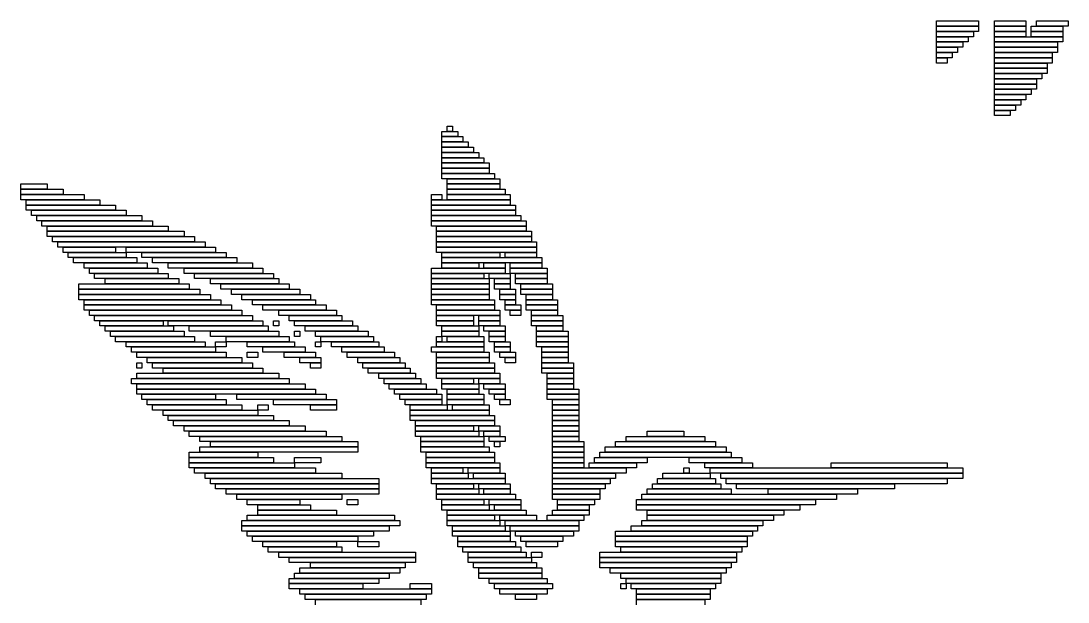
# Model space of a CAD drawing. Extents: x 422 to 621, y 419 to 626.
# Drawn here: x 422 to 621, y 515.5 to 626 of the extents above; entities that cross this region are included whole.
import ezdxf

# ---------------------------------------------------------------- set-up
doc = ezdxf.new("R2010")
doc.units = 0

msp = doc.modelspace()

# ---------------------------------------------------------------- linework, layer by layer
for p, q in [((596, 626), (604, 626)), ((596, 625), (596, 626)), ((604, 625), (596, 625)), ((596, 625), (604, 625)), ((596, 624), (596, 625)), ((604, 626), (604, 625)), ((604, 625), (604, 624)), ((607, 626), (613, 626)), ((607, 625), (607, 626)), ((613, 625), (607, 625)), ((607, 625), (613, 625)), ((607, 624), (607, 625)), ((613, 626), (613, 625)), ((613, 625), (613, 624)), ((614, 625), (620, 625)), ((614, 624), (614, 625)), ((615, 626), (621, 626)), ((615, 625), (615, 626)), ((621, 625), (615, 625)), ((620, 625), (620, 624)), ((621, 626), (621, 625)), ((604, 624), (596, 624)), ((596, 624), (603, 624)), ((596, 623), (596, 624)), ((603, 623), (596, 623)), ((596, 623), (602, 623)), ((596, 622), (596, 623)), ((602, 623), (602, 622)), ((603, 624), (603, 623)), ((613, 624), (607, 624)), ((607, 624), (613, 624)), ((607, 623), (607, 624)), ((613, 623), (607, 623)), ((607, 623), (620, 623)), ((607, 622), (607, 623)), ((613, 624), (613, 623)), ((620, 624), (614, 624)), ((614, 624), (620, 624)), ((614, 623), (614, 624)), ((620, 623), (614, 623)), ((620, 624), (620, 623)), ((620, 623), (620, 622)), ((602, 622), (596, 622)), ((596, 622), (601, 622)), ((596, 621), (596, 622)), ((601, 621), (596, 621)), ((596, 621), (600, 621)), ((596, 620), (596, 621)), ((600, 621), (600, 620)), ((601, 622), (601, 621)), ((620, 622), (607, 622)), ((607, 622), (619, 622)), ((607, 621), (607, 622)), ((619, 621), (607, 621)), ((607, 621), (619, 621)), ((607, 620), (607, 621)), ((619, 622), (619, 621)), ((619, 621), (619, 620)), ((600, 620), (596, 620)), ((596, 620), (599, 620)), ((596, 619), (596, 620)), ((599, 619), (596, 619)), ((596, 619), (598, 619)), ((596, 618), (596, 619)), ((598, 619), (598, 618)), ((599, 620), (599, 619)), ((619, 620), (607, 620)), ((607, 620), (618, 620)), ((607, 619), (607, 620)), ((618, 619), (607, 619)), ((607, 619), (618, 619)), ((607, 618), (607, 619)), ((618, 620), (618, 619)), ((618, 619), (618, 618)), ((598, 618), (596, 618)), ((618, 618), (607, 618)), ((607, 618), (617, 618)), ((607, 617), (607, 618)), ((617, 617), (607, 617)), ((607, 617), (617, 617)), ((607, 616), (607, 617)), ((617, 618), (617, 617)), ((617, 617), (617, 616)), ((617, 616), (607, 616)), ((607, 616), (616, 616)), ((607, 615), (607, 616)), ((616, 615), (607, 615)), ((607, 615), (615, 615)), ((607, 614), (607, 615)), ((615, 615), (615, 614)), ((616, 616), (616, 615)), ((615, 614), (607, 614)), ((607, 614), (615, 614)), ((607, 613), (607, 614)), ((615, 613), (607, 613)), ((607, 613), (614, 613)), ((607, 612), (607, 613)), ((614, 613), (614, 612)), ((615, 614), (615, 613)), ((614, 612), (607, 612)), ((607, 612), (613, 612)), ((607, 611), (607, 612)), ((613, 611), (607, 611)), ((607, 611), (612, 611)), ((607, 610), (607, 611)), ((612, 611), (612, 610)), ((613, 612), (613, 611)), ((612, 610), (607, 610)), ((607, 610), (611, 610)), ((607, 609), (607, 610)), ((611, 609), (607, 609)), ((607, 609), (610, 609)), ((607, 608), (607, 609)), ((610, 609), (610, 608)), ((611, 610), (611, 609)), ((610, 608), (607, 608)), ((502, 605), (505, 605)), ((502, 604), (502, 605)), ((503, 606), (504, 606)), ((503, 605), (503, 606)), ((504, 605), (503, 605)), ((504, 606), (504, 605)), ((505, 605), (505, 604)), ((505, 604), (502, 604)), ((502, 604), (506, 604)), ((502, 603), (502, 604)), ((506, 603), (502, 603)), ((502, 603), (507, 603)), ((502, 602), (502, 603)), ((506, 604), (506, 603)), ((507, 603), (507, 602)), ((507, 602), (502, 602)), ((502, 602), (508, 602)), ((502, 601), (502, 602)), ((508, 601), (502, 601)), ((502, 601), (509, 601)), ((502, 600), (502, 601)), ((508, 602), (508, 601)), ((509, 601), (509, 600)), ((509, 600), (502, 600)), ((502, 600), (510, 600)), ((502, 599), (502, 600)), ((510, 599), (502, 599)), ((502, 599), (511, 599)), ((502, 598), (502, 599)), ((510, 600), (510, 599)), ((511, 599), (511, 598)), ((511, 598), (502, 598)), ((502, 598), (511, 598)), ((502, 597), (502, 598)), ((511, 597), (502, 597)), ((502, 597), (512, 597)), ((502, 596), (502, 597)), ((511, 598), (511, 597)), ((512, 597), (512, 596)), ((512, 596), (502, 596)), ((503, 596), (513, 596)), ((503, 595), (503, 596)), ((513, 596), (513, 595)), ((422, 595), (427, 595)), ((422, 594), (422, 595)), ((427, 594), (422, 594)), ((422, 594), (430, 594)), ((422, 593), (422, 594)), ((427, 595), (427, 594)), ((430, 594), (430, 593)), ((513, 595), (503, 595)), ((503, 595), (513, 595)), ((503, 594), (503, 595)), ((513, 594), (503, 594)), ((503, 594), (514, 594)), ((503, 593), (503, 594)), ((513, 595), (513, 594)), ((514, 594), (514, 593)), ((430, 593), (422, 593)), ((422, 593), (434, 593)), ((422, 592), (422, 593)), ((434, 592), (422, 592)), ((423, 592), (437, 592)), ((423, 591), (423, 592)), ((434, 593), (434, 592)), ((437, 592), (437, 591)), ((500, 593), (502, 593)), ((500, 592), (500, 593)), ((502, 592), (500, 592)), ((500, 592), (515, 592)), ((500, 591), (500, 592)), ((502, 593), (502, 592)), ((514, 593), (503, 593)), ((503, 593), (515, 593)), ((503, 592), (503, 593)), ((515, 592), (503, 592)), ((515, 593), (515, 592)), ((515, 592), (515, 591)), ((437, 591), (423, 591)), ((423, 591), (440, 591)), ((423, 590), (423, 591)), ((440, 590), (423, 590)), ((424, 590), (442, 590)), ((424, 589), (424, 590)), ((440, 591), (440, 590)), ((442, 590), (442, 589)), ((515, 591), (500, 591)), ((500, 591), (516, 591)), ((500, 590), (500, 591)), ((516, 590), (500, 590)), ((500, 590), (516, 590)), ((500, 589), (500, 590)), ((516, 591), (516, 590)), ((516, 590), (516, 589)), ((442, 589), (424, 589)), ((425, 589), (445, 589)), ((425, 588), (425, 589)), ((445, 588), (425, 588)), ((426, 588), (447, 588)), ((426, 587), (426, 588)), ((445, 589), (445, 588)), ((447, 588), (447, 587)), ((516, 589), (500, 589)), ((500, 589), (517, 589)), ((500, 588), (500, 589)), ((517, 588), (500, 588)), ((500, 588), (518, 588)), ((500, 587), (500, 588)), ((517, 589), (517, 588)), ((518, 588), (518, 587)), ((447, 587), (426, 587)), ((427, 587), (450, 587)), ((427, 586), (427, 587)), ((450, 586), (427, 586)), ((427, 586), (453, 586)), ((427, 585), (427, 586)), ((450, 587), (450, 586)), ((453, 586), (453, 585)), ((518, 587), (500, 587)), ((501, 587), (518, 587)), ((501, 586), (501, 587)), ((518, 586), (501, 586)), ((501, 586), (519, 586)), ((501, 585), (501, 586)), ((518, 587), (518, 586)), ((519, 586), (519, 585)), ((453, 585), (427, 585)), ((428, 585), (455, 585)), ((428, 584), (428, 585)), ((455, 584), (428, 584)), ((429, 584), (457, 584)), ((429, 583), (429, 584)), ((455, 585), (455, 584)), ((457, 584), (457, 583)), ((519, 585), (501, 585)), ((501, 585), (519, 585)), ((501, 584), (501, 585)), ((519, 584), (501, 584)), ((501, 584), (520, 584)), ((501, 583), (501, 584)), ((519, 585), (519, 584)), ((520, 584), (520, 583)), ((457, 583), (429, 583)), ((430, 583), (440, 583)), ((430, 582), (430, 583)), ((440, 582), (430, 582)), ((431, 582), (442, 582)), ((431, 581), (431, 582)), ((440, 583), (440, 582)), ((442, 583), (459, 583)), ((442, 582), (442, 583)), ((459, 582), (442, 582)), ((442, 582), (442, 581)), ((445, 582), (461, 582)), ((445, 581), (445, 582)), ((459, 583), (459, 582)), ((461, 582), (461, 581)), ((520, 583), (501, 583)), ((501, 583), (520, 583)), ((501, 582), (501, 583)), ((520, 582), (501, 582)), ((502, 582), (513, 582)), ((502, 581), (502, 582)), ((513, 582), (513, 581)), ((514, 582), (520, 582)), ((514, 581), (514, 582)), ((520, 583), (520, 582)), ((520, 582), (520, 581)), ((442, 581), (431, 581)), ((432, 581), (444, 581)), ((432, 580), (432, 581)), ((444, 580), (432, 580)), ((434, 580), (446, 580)), ((434, 579), (434, 580)), ((444, 581), (444, 580)), ((461, 581), (445, 581)), ((446, 580), (446, 579)), ((447, 581), (463, 581)), ((447, 580), (447, 581)), ((463, 580), (447, 580)), ((450, 580), (466, 580)), ((450, 579), (450, 580)), ((463, 581), (463, 580)), ((466, 580), (466, 579)), ((513, 581), (502, 581)), ((502, 581), (521, 581)), ((502, 580), (502, 581)), ((521, 580), (502, 580)), ((502, 580), (509, 580)), ((502, 579), (502, 580)), ((509, 580), (509, 579)), ((510, 580), (514, 580)), ((510, 579), (510, 580)), ((520, 581), (514, 581)), ((514, 580), (514, 579)), ((515, 580), (521, 580)), ((515, 579), (515, 580)), ((521, 581), (521, 580)), ((521, 580), (521, 579)), ((446, 579), (434, 579)), ((435, 579), (448, 579)), ((435, 578), (435, 579)), ((448, 578), (435, 578)), ((436, 578), (450, 578)), ((436, 577), (436, 578)), ((448, 579), (448, 578)), ((466, 579), (450, 579)), ((450, 578), (450, 577)), ((453, 579), (468, 579)), ((453, 578), (453, 579)), ((468, 578), (453, 578)), ((455, 578), (470, 578)), ((455, 577), (455, 578)), ((468, 579), (468, 578)), ((470, 578), (470, 577)), ((500, 579), (514, 579)), ((500, 578), (500, 579)), ((514, 578), (500, 578)), ((500, 578), (510, 578)), ((500, 577), (500, 578)), ((509, 579), (502, 579)), ((514, 579), (510, 579)), ((510, 578), (510, 577)), ((511, 578), (515, 578)), ((511, 577), (511, 578)), ((514, 579), (514, 578)), ((521, 579), (515, 579)), ((515, 579), (522, 579)), ((515, 578), (515, 579)), ((522, 578), (515, 578)), ((515, 578), (515, 577)), ((516, 578), (522, 578)), ((516, 577), (516, 578)), ((522, 579), (522, 578)), ((522, 578), (522, 577)), ((433, 576), (454, 576)), ((433, 575), (433, 576)), ((450, 577), (436, 577)), ((438, 577), (452, 577)), ((438, 576), (438, 577)), ((452, 576), (438, 576)), ((452, 577), (452, 576)), ((454, 576), (454, 575)), ((470, 577), (455, 577)), ((458, 577), (471, 577)), ((458, 576), (458, 577)), ((471, 576), (458, 576)), ((460, 576), (473, 576)), ((460, 575), (460, 576)), ((471, 577), (471, 576)), ((473, 576), (473, 575)), ((510, 577), (500, 577)), ((500, 577), (511, 577)), ((500, 576), (500, 577)), ((511, 576), (500, 576)), ((500, 576), (511, 576)), ((500, 575), (500, 576)), ((515, 577), (511, 577)), ((511, 577), (511, 576)), ((511, 576), (511, 575)), ((512, 577), (515, 577)), ((512, 576), (512, 577)), ((515, 576), (512, 576)), ((512, 576), (515, 576)), ((512, 575), (512, 576)), ((515, 577), (515, 576)), ((515, 576), (515, 575)), ((522, 577), (516, 577)), ((516, 577), (522, 577)), ((516, 576), (516, 577)), ((522, 576), (516, 576)), ((517, 576), (523, 576)), ((517, 575), (517, 576)), ((522, 577), (522, 576)), ((523, 576), (523, 575)), ((454, 575), (433, 575)), ((433, 575), (456, 575)), ((433, 574), (433, 575)), ((456, 574), (433, 574)), ((433, 574), (458, 574)), ((433, 573), (433, 574)), ((456, 575), (456, 574)), ((458, 574), (458, 573)), ((473, 575), (460, 575)), ((462, 575), (475, 575)), ((462, 574), (462, 575)), ((475, 574), (462, 574)), ((464, 574), (477, 574)), ((464, 573), (464, 574)), ((475, 575), (475, 574)), ((477, 574), (477, 573)), ((511, 575), (500, 575)), ((500, 575), (511, 575)), ((500, 574), (500, 575)), ((511, 574), (500, 574)), ((500, 574), (511, 574)), ((500, 573), (500, 574)), ((511, 575), (511, 574)), ((511, 574), (511, 573)), ((515, 575), (512, 575)), ((513, 575), (516, 575)), ((513, 574), (513, 575)), ((516, 574), (513, 574)), ((513, 574), (516, 574)), ((513, 573), (513, 574)), ((516, 575), (516, 574)), ((516, 574), (516, 573)), ((523, 575), (517, 575)), ((517, 575), (523, 575)), ((517, 574), (517, 575)), ((523, 574), (517, 574)), ((518, 574), (523, 574)), ((518, 573), (518, 574)), ((523, 575), (523, 574)), ((523, 574), (523, 573)), ((458, 573), (433, 573)), ((434, 573), (460, 573)), ((434, 572), (434, 573)), ((460, 572), (434, 572)), ((434, 572), (462, 572)), ((434, 571), (434, 572)), ((460, 573), (460, 572)), ((462, 572), (462, 571)), ((477, 573), (464, 573)), ((466, 573), (478, 573)), ((466, 572), (466, 573)), ((478, 572), (466, 572)), ((468, 572), (480, 572)), ((468, 571), (468, 572)), ((478, 573), (478, 572)), ((480, 572), (480, 571)), ((511, 573), (500, 573)), ((500, 573), (512, 573)), ((500, 572), (500, 573)), ((512, 572), (500, 572)), ((501, 572), (512, 572)), ((501, 571), (501, 572)), ((512, 573), (512, 572)), ((512, 572), (512, 571)), ((516, 573), (513, 573)), ((514, 573), (516, 573)), ((514, 572), (514, 573)), ((516, 572), (514, 572)), ((514, 572), (517, 572)), ((514, 571), (514, 572)), ((516, 573), (516, 572)), ((517, 572), (517, 571)), ((523, 573), (518, 573)), ((518, 573), (524, 573)), ((518, 572), (518, 573)), ((524, 572), (518, 572)), ((518, 572), (524, 572)), ((518, 571), (518, 572)), ((524, 573), (524, 572)), ((524, 572), (524, 571)), ((462, 571), (434, 571)), ((435, 571), (464, 571)), ((435, 570), (435, 571)), ((464, 570), (435, 570)), ((436, 570), (466, 570)), ((436, 569), (436, 570)), ((464, 571), (464, 570)), ((466, 570), (466, 569)), ((480, 571), (468, 571)), ((471, 571), (482, 571)), ((471, 570), (471, 571)), ((482, 570), (471, 570)), ((473, 570), (483, 570)), ((473, 569), (473, 570)), ((482, 571), (482, 570)), ((483, 570), (483, 569)), ((512, 571), (501, 571)), ((501, 571), (513, 571)), ((501, 570), (501, 571)), ((513, 570), (501, 570)), ((501, 570), (508, 570)), ((501, 569), (501, 570)), ((508, 570), (508, 569)), ((509, 570), (513, 570)), ((509, 569), (509, 570)), ((513, 571), (513, 570)), ((513, 570), (513, 569)), ((517, 571), (514, 571)), ((515, 571), (517, 571)), ((515, 570), (515, 571)), ((517, 570), (515, 570)), ((517, 571), (517, 570)), ((524, 571), (518, 571)), ((519, 571), (524, 571)), ((519, 570), (519, 571)), ((524, 570), (519, 570)), ((519, 570), (525, 570)), ((519, 569), (519, 570)), ((524, 571), (524, 570)), ((525, 570), (525, 569)), ((466, 569), (436, 569)), ((437, 569), (449, 569)), ((437, 568), (437, 569)), ((449, 568), (437, 568)), ((438, 568), (451, 568)), ((438, 567), (438, 568)), ((449, 569), (449, 568)), ((450, 569), (468, 569)), ((450, 568), (450, 569)), ((468, 568), (450, 568)), ((451, 568), (451, 567)), ((454, 568), (469, 568)), ((454, 567), (454, 568)), ((468, 569), (468, 568)), ((469, 568), (469, 567)), ((470, 569), (471, 569)), ((470, 568), (470, 569)), ((471, 568), (470, 568)), ((471, 569), (471, 568)), ((483, 569), (473, 569)), ((474, 569), (485, 569)), ((474, 568), (474, 569)), ((485, 568), (474, 568)), ((476, 568), (486, 568)), ((476, 567), (476, 568)), ((485, 569), (485, 568)), ((486, 568), (486, 567)), ((508, 569), (501, 569)), ((501, 569), (508, 569)), ((501, 568), (501, 569)), ((508, 568), (501, 568)), ((502, 568), (509, 568)), ((502, 567), (502, 568)), ((508, 569), (508, 568)), ((513, 569), (509, 569)), ((509, 569), (513, 569)), ((509, 568), (509, 569)), ((513, 568), (509, 568)), ((509, 568), (509, 567)), ((510, 568), (514, 568)), ((510, 567), (510, 568)), ((513, 569), (513, 568)), ((514, 568), (514, 567)), ((525, 569), (519, 569)), ((519, 569), (525, 569)), ((519, 568), (519, 569)), ((525, 568), (519, 568)), ((520, 568), (525, 568)), ((520, 567), (520, 568)), ((525, 569), (525, 568)), ((525, 568), (525, 567)), ((451, 567), (438, 567)), ((439, 567), (453, 567)), ((439, 566), (439, 567)), ((453, 566), (439, 566)), ((440, 566), (455, 566)), ((440, 565), (440, 566)), ((453, 567), (453, 566)), ((469, 567), (454, 567)), ((455, 566), (455, 565)), ((458, 567), (471, 567)), ((458, 566), (458, 567)), ((471, 566), (458, 566)), ((461, 566), (473, 566)), ((461, 565), (461, 566)), ((471, 567), (471, 566)), ((473, 566), (473, 565)), ((474, 567), (475, 567)), ((474, 566), (474, 567)), ((475, 566), (474, 566)), ((475, 567), (475, 566)), ((486, 567), (476, 567)), ((478, 567), (488, 567)), ((478, 566), (478, 567)), ((488, 566), (478, 566)), ((479, 566), (489, 566)), ((479, 565), (479, 566)), ((488, 567), (488, 566)), ((489, 566), (489, 565)), ((501, 566), (502, 566)), ((501, 565), (501, 566)), ((509, 567), (502, 567)), ((502, 567), (509, 567)), ((502, 566), (502, 567)), ((509, 566), (502, 566)), ((502, 566), (502, 565)), ((503, 566), (510, 566)), ((503, 565), (503, 566)), ((509, 567), (509, 566)), ((514, 567), (510, 567)), ((510, 566), (510, 565)), ((511, 567), (514, 567)), ((511, 566), (511, 567)), ((514, 566), (511, 566)), ((511, 566), (514, 566)), ((511, 565), (511, 566)), ((514, 567), (514, 566)), ((514, 566), (514, 565)), ((525, 567), (520, 567)), ((520, 567), (526, 567)), ((520, 566), (520, 567)), ((526, 566), (520, 566)), ((520, 566), (526, 566)), ((520, 565), (520, 566)), ((526, 567), (526, 566)), ((526, 566), (526, 565)), ((455, 565), (440, 565)), ((442, 565), (457, 565)), ((442, 564), (442, 565)), ((457, 564), (442, 564)), ((443, 564), (459, 564)), ((443, 563), (443, 564)), ((457, 565), (457, 564)), ((459, 565), (461, 565)), ((459, 564), (459, 565)), ((461, 564), (459, 564)), ((459, 564), (459, 563)), ((473, 565), (461, 565)), ((461, 565), (461, 564)), ((465, 565), (474, 565)), ((465, 564), (465, 565)), ((474, 564), (465, 564)), ((468, 564), (476, 564)), ((468, 563), (468, 564)), ((474, 565), (474, 564)), ((476, 564), (476, 563)), ((478, 565), (479, 565)), ((478, 564), (478, 565)), ((479, 564), (478, 564)), ((489, 565), (479, 565)), ((479, 565), (479, 564)), ((481, 565), (490, 565)), ((481, 564), (481, 565)), ((490, 564), (481, 564)), ((483, 564), (491, 564)), ((483, 563), (483, 564)), ((490, 565), (490, 564)), ((491, 564), (491, 563)), ((500, 564), (510, 564)), ((500, 563), (500, 564)), ((502, 565), (501, 565)), ((501, 565), (510, 565)), ((501, 564), (501, 565)), ((510, 564), (501, 564)), ((510, 565), (503, 565)), ((510, 565), (510, 564)), ((510, 564), (510, 563)), ((514, 565), (511, 565)), ((512, 565), (515, 565)), ((512, 564), (512, 565)), ((515, 564), (512, 564)), ((512, 564), (515, 564)), ((512, 563), (512, 564)), ((515, 565), (515, 564)), ((515, 564), (515, 563)), ((526, 565), (520, 565)), ((520, 565), (526, 565)), ((520, 564), (520, 565)), ((526, 564), (520, 564)), ((521, 564), (526, 564)), ((521, 563), (521, 564)), ((526, 565), (526, 564)), ((526, 564), (526, 563)), ((459, 563), (443, 563)), ((444, 563), (461, 563)), ((444, 562), (444, 563)), ((461, 562), (444, 562)), ((446, 562), (464, 562)), ((446, 561), (446, 562)), ((461, 563), (461, 562)), ((464, 562), (464, 561)), ((465, 563), (467, 563)), ((465, 562), (465, 563)), ((467, 562), (465, 562)), ((467, 563), (467, 562)), ((476, 563), (468, 563)), ((472, 563), (478, 563)), ((472, 562), (472, 563)), ((478, 562), (472, 562)), ((475, 562), (479, 562)), ((475, 561), (475, 562)), ((478, 563), (478, 562)), ((479, 562), (479, 561)), ((491, 563), (483, 563)), ((484, 563), (493, 563)), ((484, 562), (484, 563)), ((493, 562), (484, 562)), ((486, 562), (494, 562)), ((486, 561), (486, 562)), ((493, 563), (493, 562)), ((494, 562), (494, 561)), ((510, 563), (500, 563)), ((501, 563), (511, 563)), ((501, 562), (501, 563)), ((511, 562), (501, 562)), ((501, 562), (511, 562)), ((501, 561), (501, 562)), ((511, 563), (511, 562)), ((511, 562), (511, 561)), ((515, 563), (512, 563)), ((513, 563), (516, 563)), ((513, 562), (513, 563)), ((516, 562), (513, 562)), ((514, 562), (516, 562)), ((514, 561), (514, 562)), ((516, 563), (516, 562)), ((516, 562), (516, 561)), ((526, 563), (521, 563)), ((521, 563), (526, 563)), ((521, 562), (521, 563)), ((526, 562), (521, 562)), ((521, 562), (526, 562)), ((521, 561), (521, 562)), ((526, 563), (526, 562)), ((526, 562), (526, 561)), ((444, 561), (445, 561)), ((444, 560), (444, 561)), ((445, 560), (444, 560)), ((445, 561), (445, 560)), ((464, 561), (446, 561)), ((447, 561), (466, 561)), ((447, 560), (447, 561)), ((466, 560), (447, 560)), ((449, 560), (468, 560)), ((449, 559), (449, 560)), ((466, 561), (466, 560)), ((468, 560), (468, 559)), ((479, 561), (475, 561)), ((477, 561), (479, 561)), ((477, 560), (477, 561)), ((479, 560), (477, 560)), ((479, 561), (479, 560)), ((494, 561), (486, 561)), ((487, 561), (495, 561)), ((487, 560), (487, 561)), ((495, 560), (487, 560)), ((488, 560), (496, 560)), ((488, 559), (488, 560)), ((495, 561), (495, 560)), ((496, 560), (496, 559)), ((511, 561), (501, 561)), ((501, 561), (512, 561)), ((501, 560), (501, 561)), ((512, 560), (501, 560)), ((501, 560), (512, 560)), ((501, 559), (501, 560)), ((512, 561), (512, 560)), ((512, 560), (512, 559)), ((516, 561), (514, 561)), ((526, 561), (521, 561)), ((521, 561), (527, 561)), ((521, 560), (521, 561)), ((527, 560), (521, 560)), ((521, 560), (527, 560)), ((521, 559), (521, 560)), ((527, 561), (527, 560)), ((527, 560), (527, 559)), ((443, 558), (473, 558)), ((443, 557), (443, 558)), ((444, 559), (471, 559)), ((444, 558), (444, 559)), ((471, 558), (444, 558)), ((468, 559), (449, 559)), ((471, 559), (471, 558)), ((473, 558), (473, 557)), ((496, 559), (488, 559)), ((490, 559), (497, 559)), ((490, 558), (490, 559)), ((497, 558), (490, 558)), ((491, 558), (498, 558)), ((491, 557), (491, 558)), ((497, 559), (497, 558)), ((498, 558), (498, 557)), ((512, 559), (501, 559)), ((501, 559), (513, 559)), ((501, 558), (501, 559)), ((513, 558), (501, 558)), ((502, 558), (508, 558)), ((502, 557), (502, 558)), ((508, 558), (508, 557)), ((509, 558), (513, 558)), ((509, 557), (509, 558)), ((513, 559), (513, 558)), ((513, 558), (513, 557)), ((527, 559), (521, 559)), ((522, 559), (527, 559)), ((522, 558), (522, 559)), ((527, 558), (522, 558)), ((522, 558), (527, 558)), ((522, 557), (522, 558)), ((527, 559), (527, 558)), ((527, 558), (527, 557)), ((473, 557), (443, 557)), ((444, 557), (476, 557)), ((444, 556), (444, 557)), ((476, 556), (444, 556)), ((444, 556), (478, 556)), ((444, 555), (444, 556)), ((476, 557), (476, 556)), ((478, 556), (478, 555)), ((498, 557), (491, 557)), ((492, 557), (499, 557)), ((492, 556), (492, 557)), ((499, 556), (492, 556)), ((493, 556), (501, 556)), ((493, 555), (493, 556)), ((499, 557), (499, 556)), ((501, 556), (501, 555)), ((508, 557), (502, 557)), ((502, 557), (509, 557)), ((502, 556), (502, 557)), ((509, 556), (502, 556)), ((503, 556), (509, 556)), ((503, 555), (503, 556)), ((513, 557), (509, 557)), ((509, 557), (509, 556)), ((509, 556), (509, 555)), ((510, 557), (514, 557)), ((510, 556), (510, 557)), ((514, 556), (510, 556)), ((511, 556), (514, 556)), ((511, 555), (511, 556)), ((514, 557), (514, 556)), ((514, 556), (514, 555)), ((527, 557), (522, 557)), ((522, 557), (527, 557)), ((522, 556), (522, 557)), ((527, 556), (522, 556)), ((522, 556), (528, 556)), ((522, 555), (522, 556)), ((527, 557), (527, 556)), ((528, 556), (528, 555)), ((478, 555), (444, 555)), ((445, 555), (459, 555)), ((445, 554), (445, 555)), ((459, 554), (445, 554)), ((446, 554), (461, 554)), ((446, 553), (446, 554)), ((459, 555), (459, 554)), ((461, 554), (461, 553)), ((463, 555), (480, 555)), ((463, 554), (463, 555)), ((480, 554), (463, 554)), ((470, 554), (482, 554)), ((470, 553), (470, 554)), ((480, 555), (480, 554)), ((482, 554), (482, 553)), ((501, 555), (493, 555)), ((494, 555), (502, 555)), ((494, 554), (494, 555)), ((502, 554), (494, 554)), ((495, 554), (502, 554)), ((495, 553), (495, 554)), ((502, 555), (502, 554)), ((502, 554), (502, 553)), ((509, 555), (503, 555)), ((503, 555), (510, 555)), ((503, 554), (503, 555)), ((510, 554), (503, 554)), ((503, 554), (510, 554)), ((503, 553), (503, 554)), ((510, 555), (510, 554)), ((510, 554), (510, 553)), ((514, 555), (511, 555)), ((512, 555), (514, 555)), ((512, 554), (512, 555)), ((514, 554), (512, 554)), ((513, 554), (515, 554)), ((513, 553), (513, 554)), ((514, 555), (514, 554)), ((515, 554), (515, 553)), ((528, 555), (522, 555)), ((522, 555), (528, 555)), ((522, 554), (522, 555)), ((528, 554), (522, 554)), ((523, 554), (528, 554)), ((523, 553), (523, 554)), ((528, 555), (528, 554)), ((528, 554), (528, 553)), ((461, 553), (446, 553)), ((447, 553), (464, 553)), ((447, 552), (447, 553)), ((464, 552), (447, 552)), ((449, 552), (467, 552)), ((449, 551), (449, 552)), ((464, 553), (464, 552)), ((467, 553), (469, 553)), ((467, 552), (467, 553)), ((469, 552), (467, 552)), ((467, 552), (467, 551)), ((469, 553), (469, 552)), ((482, 553), (470, 553)), ((477, 553), (482, 553)), ((477, 552), (477, 553)), ((482, 552), (477, 552)), ((482, 553), (482, 552)), ((502, 553), (495, 553)), ((496, 553), (503, 553)), ((496, 552), (496, 553)), ((503, 552), (496, 552)), ((496, 552), (511, 552)), ((496, 551), (496, 552)), ((510, 553), (503, 553)), ((503, 553), (503, 552)), ((504, 553), (511, 553)), ((504, 552), (504, 553)), ((511, 552), (504, 552)), ((511, 553), (511, 552)), ((511, 552), (511, 551)), ((515, 553), (513, 553)), ((528, 553), (523, 553)), ((523, 553), (528, 553)), ((523, 552), (523, 553)), ((528, 552), (523, 552)), ((523, 552), (528, 552)), ((523, 551), (523, 552)), ((528, 553), (528, 552)), ((528, 552), (528, 551)), ((467, 551), (449, 551)), ((450, 551), (470, 551)), ((450, 550), (450, 551)), ((470, 550), (450, 550)), ((451, 550), (473, 550)), ((451, 549), (451, 550)), ((470, 551), (470, 550)), ((473, 550), (473, 549)), ((511, 551), (496, 551)), ((496, 551), (512, 551)), ((496, 550), (496, 551)), ((512, 550), (496, 550)), ((497, 550), (512, 550)), ((497, 549), (497, 550)), ((512, 551), (512, 550)), ((512, 550), (512, 549)), ((528, 551), (523, 551)), ((523, 551), (528, 551)), ((523, 550), (523, 551)), ((528, 550), (523, 550)), ((523, 550), (528, 550)), ((523, 549), (523, 550)), ((528, 551), (528, 550)), ((528, 550), (528, 549)), ((473, 549), (451, 549)), ((453, 549), (476, 549)), ((453, 548), (453, 549)), ((476, 548), (453, 548)), ((454, 548), (480, 548)), ((454, 547), (454, 548)), ((476, 549), (476, 548)), ((480, 548), (480, 547)), ((512, 549), (497, 549)), ((497, 549), (508, 549)), ((497, 548), (497, 549)), ((508, 548), (497, 548)), ((497, 548), (509, 548)), ((497, 547), (497, 548)), ((508, 549), (508, 548)), ((509, 549), (513, 549)), ((509, 548), (509, 549)), ((513, 548), (509, 548)), ((509, 548), (509, 547)), ((510, 548), (513, 548)), ((510, 547), (510, 548)), ((513, 549), (513, 548)), ((513, 548), (513, 547)), ((528, 549), (523, 549)), ((523, 549), (528, 549)), ((523, 548), (523, 549)), ((528, 548), (523, 548)), ((523, 548), (528, 548)), ((523, 547), (523, 548)), ((528, 549), (528, 548)), ((528, 548), (528, 547)), ((541, 548), (548, 548)), ((541, 547), (541, 548)), ((548, 548), (548, 547)), ((480, 547), (454, 547)), ((456, 547), (483, 547)), ((456, 546), (456, 547)), ((483, 546), (456, 546)), ((458, 546), (486, 546)), ((458, 545), (458, 546)), ((483, 547), (483, 546)), ((486, 546), (486, 545)), ((509, 547), (497, 547)), ((498, 547), (510, 547)), ((498, 546), (498, 547)), ((510, 546), (498, 546)), ((498, 546), (510, 546)), ((498, 545), (498, 546)), ((513, 547), (510, 547)), ((510, 547), (510, 546)), ((510, 546), (510, 545)), ((511, 547), (514, 547)), ((511, 546), (511, 547)), ((514, 546), (511, 546)), ((512, 546), (513, 546)), ((512, 545), (512, 546)), ((513, 546), (513, 545)), ((514, 547), (514, 546)), ((528, 547), (523, 547)), ((523, 547), (528, 547)), ((523, 546), (523, 547)), ((528, 546), (523, 546)), ((523, 546), (529, 546)), ((523, 545), (523, 546)), ((528, 547), (528, 546)), ((529, 546), (529, 545)), ((535, 546), (554, 546)), ((535, 545), (535, 546)), ((537, 547), (552, 547)), ((537, 546), (537, 547)), ((552, 546), (537, 546)), ((548, 547), (541, 547)), ((552, 547), (552, 546)), ((554, 546), (554, 545)), ((454, 544), (467, 544)), ((454, 543), (454, 544)), ((456, 545), (486, 545)), ((456, 544), (456, 545)), ((486, 544), (456, 544)), ((486, 545), (458, 545)), ((467, 544), (467, 543)), ((486, 545), (486, 544)), ((510, 545), (498, 545)), ((498, 545), (511, 545)), ((498, 544), (498, 545)), ((511, 544), (498, 544)), ((499, 544), (512, 544)), ((499, 543), (499, 544)), ((511, 545), (511, 544)), ((513, 545), (512, 545)), ((512, 544), (512, 543)), ((529, 545), (523, 545)), ((523, 545), (529, 545)), ((523, 544), (523, 545)), ((529, 544), (523, 544)), ((523, 544), (529, 544)), ((523, 543), (523, 544)), ((529, 545), (529, 544)), ((529, 544), (529, 543)), ((532, 544), (557, 544)), ((532, 543), (532, 544)), ((533, 545), (556, 545)), ((533, 544), (533, 545)), ((556, 544), (533, 544)), ((554, 545), (535, 545)), ((556, 545), (556, 544)), ((557, 544), (557, 543)), ((467, 543), (454, 543)), ((454, 543), (470, 543)), ((454, 542), (454, 543)), ((470, 542), (454, 542)), ((454, 542), (474, 542)), ((454, 541), (454, 542)), ((470, 543), (470, 542)), ((474, 543), (479, 543)), ((474, 542), (474, 543)), ((479, 542), (474, 542)), ((474, 542), (474, 541)), ((479, 543), (479, 542)), ((512, 543), (499, 543)), ((499, 543), (512, 543)), ((499, 542), (499, 543)), ((512, 542), (499, 542)), ((499, 542), (513, 542)), ((499, 541), (499, 542)), ((512, 543), (512, 542)), ((513, 542), (513, 541)), ((529, 543), (523, 543)), ((523, 543), (529, 543)), ((523, 542), (523, 543)), ((529, 542), (523, 542)), ((523, 542), (529, 542)), ((523, 541), (523, 542)), ((529, 543), (529, 542)), ((529, 542), (529, 541)), ((530, 542), (539, 542)), ((530, 541), (530, 542)), ((531, 543), (541, 543)), ((531, 542), (531, 543)), ((541, 542), (531, 542)), ((557, 543), (532, 543)), ((539, 542), (539, 541)), ((541, 543), (541, 542)), ((549, 543), (559, 543)), ((549, 542), (549, 543)), ((559, 542), (549, 542)), ((552, 542), (561, 542)), ((552, 541), (552, 542)), ((559, 543), (559, 542)), ((561, 542), (561, 541)), ((576, 542), (598, 542)), ((576, 541), (576, 542)), ((598, 542), (598, 541)), ((474, 541), (454, 541)), ((455, 541), (478, 541)), ((455, 540), (455, 541)), ((478, 540), (455, 540)), ((457, 540), (483, 540)), ((457, 539), (457, 540)), ((478, 541), (478, 540)), ((483, 540), (483, 539)), ((513, 541), (499, 541)), ((500, 541), (506, 541)), ((500, 540), (500, 541)), ((506, 540), (500, 540)), ((500, 540), (507, 540)), ((500, 539), (500, 540)), ((506, 541), (506, 540)), ((507, 541), (513, 541)), ((507, 540), (507, 541)), ((513, 540), (507, 540)), ((507, 540), (507, 539)), ((508, 540), (514, 540)), ((508, 539), (508, 540)), ((513, 541), (513, 540)), ((514, 540), (514, 539)), ((529, 541), (523, 541)), ((523, 541), (537, 541)), ((523, 540), (523, 541)), ((537, 540), (523, 540)), ((523, 540), (535, 540)), ((523, 539), (523, 540)), ((539, 541), (530, 541)), ((535, 540), (535, 539)), ((537, 541), (537, 540)), ((544, 540), (553, 540)), ((544, 539), (544, 540)), ((548, 541), (549, 541)), ((548, 540), (548, 541)), ((549, 540), (548, 540)), ((549, 541), (549, 540)), ((561, 541), (552, 541)), ((553, 541), (601, 541)), ((553, 540), (553, 541)), ((601, 540), (553, 540)), ((553, 540), (553, 539)), ((555, 540), (601, 540)), ((555, 539), (555, 540)), ((598, 541), (576, 541)), ((601, 541), (601, 540)), ((601, 540), (601, 539)), ((483, 539), (457, 539)), ((458, 539), (490, 539)), ((458, 538), (458, 539)), ((490, 538), (458, 538)), ((459, 538), (490, 538)), ((459, 537), (459, 538)), ((490, 539), (490, 538)), ((490, 538), (490, 537)), ((507, 539), (500, 539)), ((500, 539), (514, 539)), ((500, 538), (500, 539)), ((514, 538), (500, 538)), ((501, 538), (508, 538)), ((501, 537), (501, 538)), ((514, 539), (508, 539)), ((508, 538), (508, 537)), ((509, 538), (515, 538)), ((509, 537), (509, 538)), ((514, 539), (514, 538)), ((515, 538), (515, 537)), ((535, 539), (523, 539)), ((523, 539), (534, 539)), ((523, 538), (523, 539)), ((534, 538), (523, 538)), ((523, 538), (533, 538)), ((523, 537), (523, 538)), ((533, 538), (533, 537)), ((534, 539), (534, 538)), ((542, 538), (555, 538)), ((542, 537), (542, 538)), ((543, 539), (554, 539)), ((543, 538), (543, 539)), ((554, 538), (543, 538)), ((553, 539), (544, 539)), ((554, 539), (554, 538)), ((601, 539), (555, 539)), ((555, 538), (555, 537)), ((556, 539), (598, 539)), ((556, 538), (556, 539)), ((598, 538), (556, 538)), ((558, 538), (588, 538)), ((558, 537), (558, 538)), ((588, 538), (588, 537)), ((598, 539), (598, 538)), ((490, 537), (459, 537)), ((461, 537), (490, 537)), ((461, 536), (461, 537)), ((490, 536), (461, 536)), ((463, 536), (483, 536)), ((463, 535), (463, 536)), ((483, 536), (483, 535)), ((490, 537), (490, 536)), ((508, 537), (501, 537)), ((501, 537), (509, 537)), ((501, 536), (501, 537)), ((509, 536), (501, 536)), ((501, 536), (516, 536)), ((501, 535), (501, 536)), ((515, 537), (509, 537)), ((509, 537), (509, 536)), ((510, 537), (515, 537)), ((510, 536), (510, 537)), ((515, 536), (510, 536)), ((515, 537), (515, 536)), ((516, 536), (516, 535)), ((533, 537), (523, 537)), ((523, 537), (532, 537)), ((523, 536), (523, 537)), ((532, 536), (523, 536)), ((523, 536), (532, 536)), ((523, 535), (523, 536)), ((532, 537), (532, 536)), ((532, 536), (532, 535)), ((540, 536), (577, 536)), ((540, 535), (540, 536)), ((541, 537), (557, 537)), ((541, 536), (541, 537)), ((557, 536), (541, 536)), ((555, 537), (542, 537)), ((557, 537), (557, 536)), ((588, 537), (558, 537)), ((564, 537), (581, 537)), ((564, 536), (564, 537)), ((581, 536), (564, 536)), ((577, 536), (577, 535)), ((581, 537), (581, 536)), ((483, 535), (463, 535)), ((465, 535), (475, 535)), ((465, 534), (465, 535)), ((475, 534), (465, 534)), ((467, 534), (477, 534)), ((467, 533), (467, 534)), ((475, 535), (475, 534)), ((477, 534), (477, 533)), ((484, 535), (486, 535)), ((484, 534), (484, 535)), ((486, 534), (484, 534)), ((486, 535), (486, 534)), ((516, 535), (501, 535)), ((502, 535), (510, 535)), ((502, 534), (502, 535)), ((510, 534), (502, 534)), ((502, 534), (511, 534)), ((502, 533), (502, 534)), ((510, 535), (510, 534)), ((511, 535), (517, 535)), ((511, 534), (511, 535)), ((517, 534), (511, 534)), ((511, 534), (511, 533)), ((512, 534), (517, 534)), ((512, 533), (512, 534)), ((517, 535), (517, 534)), ((517, 534), (517, 533)), ((532, 535), (523, 535)), ((524, 535), (531, 535)), ((524, 534), (524, 535)), ((531, 534), (524, 534)), ((524, 534), (530, 534)), ((524, 533), (524, 534)), ((530, 534), (530, 533)), ((531, 535), (531, 534)), ((539, 535), (573, 535)), ((539, 534), (539, 535)), ((573, 534), (539, 534)), ((539, 534), (570, 534)), ((539, 533), (539, 534)), ((577, 535), (540, 535)), ((570, 534), (570, 533)), ((573, 535), (573, 534)), ((465, 532), (493, 532)), ((465, 531), (465, 532)), ((477, 533), (467, 533)), ((467, 533), (482, 533)), ((467, 532), (467, 533)), ((482, 532), (467, 532)), ((482, 533), (482, 532)), ((493, 532), (493, 531)), ((511, 533), (502, 533)), ((503, 533), (518, 533)), ((503, 532), (503, 533)), ((518, 532), (503, 532)), ((503, 532), (512, 532)), ((503, 531), (503, 532)), ((517, 533), (512, 533)), ((512, 532), (512, 531)), ((513, 532), (520, 532)), ((513, 531), (513, 532)), ((518, 533), (518, 532)), ((520, 532), (520, 531)), ((522, 532), (529, 532)), ((522, 531), (522, 532)), ((523, 533), (530, 533)), ((523, 532), (523, 533)), ((530, 532), (523, 532)), ((530, 533), (524, 533)), ((529, 532), (529, 531)), ((530, 533), (530, 532)), ((570, 533), (539, 533)), ((541, 533), (567, 533)), ((541, 532), (541, 533)), ((567, 532), (541, 532)), ((541, 532), (565, 532)), ((541, 531), (541, 532)), ((565, 532), (565, 531)), ((567, 533), (567, 532)), ((464, 531), (494, 531)), ((464, 530), (464, 531)), ((494, 530), (464, 530)), ((464, 530), (492, 530)), ((464, 529), (464, 530)), ((493, 531), (465, 531)), ((492, 530), (492, 529)), ((494, 531), (494, 530)), ((512, 531), (503, 531)), ((503, 531), (513, 531)), ((503, 530), (503, 531)), ((513, 530), (503, 530)), ((504, 530), (514, 530)), ((504, 529), (504, 530)), ((520, 531), (513, 531)), ((513, 531), (513, 530)), ((514, 531), (528, 531)), ((514, 530), (514, 531)), ((528, 530), (514, 530)), ((514, 530), (514, 529)), ((515, 530), (528, 530)), ((515, 529), (515, 530)), ((529, 531), (522, 531)), ((528, 531), (528, 530)), ((528, 530), (528, 529)), ((538, 530), (562, 530)), ((538, 529), (538, 530)), ((540, 531), (563, 531)), ((540, 530), (540, 531)), ((563, 530), (540, 530)), ((565, 531), (541, 531)), ((562, 530), (562, 529)), ((563, 531), (563, 530)), ((492, 529), (464, 529)), ((465, 529), (489, 529)), ((465, 528), (465, 529)), ((489, 528), (465, 528)), ((466, 528), (486, 528)), ((466, 527), (466, 528)), ((486, 528), (486, 527)), ((489, 529), (489, 528)), ((514, 529), (504, 529)), ((504, 529), (515, 529)), ((504, 528), (504, 529)), ((515, 528), (504, 528)), ((505, 528), (515, 528)), ((505, 527), (505, 528)), ((528, 529), (515, 529)), ((515, 529), (515, 528)), ((515, 528), (515, 527)), ((516, 529), (527, 529)), ((516, 528), (516, 529)), ((527, 528), (516, 528)), ((517, 528), (525, 528)), ((517, 527), (517, 528)), ((525, 528), (525, 527)), ((527, 529), (527, 528)), ((535, 529), (561, 529)), ((535, 528), (535, 529)), ((561, 528), (535, 528)), ((535, 528), (560, 528)), ((535, 527), (535, 528)), ((562, 529), (538, 529)), ((560, 528), (560, 527)), ((561, 529), (561, 528)), ((486, 527), (466, 527)), ((468, 527), (482, 527)), ((468, 526), (468, 527)), ((482, 526), (468, 526)), ((469, 526), (483, 526)), ((469, 525), (469, 526)), ((482, 527), (482, 526)), ((483, 526), (483, 525)), ((486, 527), (490, 527)), ((486, 526), (486, 527)), ((490, 526), (486, 526)), ((490, 527), (490, 526)), ((515, 527), (505, 527)), ((505, 527), (516, 527)), ((505, 526), (505, 527)), ((516, 526), (505, 526)), ((506, 526), (517, 526)), ((506, 525), (506, 526)), ((516, 527), (516, 526)), ((525, 527), (517, 527)), ((517, 526), (517, 525)), ((518, 527), (524, 527)), ((518, 526), (518, 527)), ((524, 526), (518, 526)), ((524, 527), (524, 526)), ((560, 527), (535, 527)), ((535, 527), (560, 527)), ((535, 526), (535, 527)), ((560, 526), (535, 526)), ((536, 526), (559, 526)), ((536, 525), (536, 526)), ((559, 526), (559, 525)), ((560, 527), (560, 526)), ((483, 525), (469, 525)), ((471, 525), (497, 525)), ((471, 524), (471, 525)), ((497, 524), (471, 524)), ((473, 524), (497, 524)), ((473, 523), (473, 524)), ((497, 525), (497, 524)), ((497, 524), (497, 523)), ((517, 525), (506, 525)), ((507, 525), (518, 525)), ((507, 524), (507, 525)), ((518, 524), (507, 524)), ((507, 524), (519, 524)), ((507, 523), (507, 524)), ((518, 525), (518, 524)), ((519, 525), (521, 525)), ((519, 524), (519, 525)), ((521, 524), (519, 524)), ((519, 524), (519, 523)), ((521, 525), (521, 524)), ((532, 525), (558, 525)), ((532, 524), (532, 525)), ((558, 524), (532, 524)), ((532, 524), (558, 524)), ((532, 523), (532, 524)), ((559, 525), (536, 525)), ((558, 525), (558, 524)), ((558, 524), (558, 523)), ((497, 523), (473, 523)), ((475, 522), (494, 522)), ((475, 521), (475, 522)), ((477, 523), (495, 523)), ((477, 522), (477, 523)), ((495, 522), (477, 522)), ((494, 522), (494, 521)), ((495, 523), (495, 522)), ((519, 523), (507, 523)), ((508, 523), (520, 523)), ((508, 522), (508, 523)), ((520, 522), (508, 522)), ((509, 522), (521, 522)), ((509, 521), (509, 522)), ((520, 523), (520, 522)), ((521, 522), (521, 521)), ((558, 523), (532, 523)), ((532, 523), (557, 523)), ((532, 522), (532, 523)), ((557, 522), (532, 522)), ((534, 522), (556, 522)), ((534, 521), (534, 522)), ((556, 522), (556, 521)), ((557, 523), (557, 522)), ((473, 520), (490, 520)), ((473, 519), (473, 520)), ((474, 521), (492, 521)), ((474, 520), (474, 521)), ((492, 520), (474, 520)), ((494, 521), (475, 521)), ((490, 520), (490, 519)), ((492, 521), (492, 520)), ((521, 521), (509, 521)), ((509, 521), (521, 521)), ((509, 520), (509, 521)), ((521, 520), (509, 520)), ((511, 520), (522, 520)), ((511, 519), (511, 520)), ((521, 521), (521, 520)), ((522, 520), (522, 519)), ((556, 521), (534, 521)), ((536, 521), (555, 521)), ((536, 520), (536, 521)), ((555, 520), (536, 520)), ((537, 520), (555, 520)), ((537, 519), (537, 520)), ((555, 521), (555, 520)), ((555, 520), (555, 519)), ((490, 519), (473, 519)), ((473, 519), (487, 519)), ((473, 518), (473, 519)), ((487, 518), (473, 518)), ((475, 518), (500, 518)), ((475, 517), (475, 518)), ((487, 519), (487, 518)), ((496, 519), (500, 519)), ((496, 518), (496, 519)), ((500, 518), (496, 518)), ((500, 519), (500, 518)), ((500, 518), (500, 517)), ((522, 519), (511, 519)), ((512, 519), (523, 519)), ((512, 518), (512, 519)), ((523, 518), (512, 518)), ((513, 518), (522, 518)), ((513, 517), (513, 518)), ((522, 518), (522, 517)), ((523, 519), (523, 518)), ((536, 519), (537, 519)), ((536, 518), (536, 519)), ((537, 518), (536, 518)), ((555, 519), (537, 519)), ((537, 519), (537, 518)), ((538, 519), (554, 519)), ((538, 518), (538, 519)), ((554, 518), (538, 518)), ((539, 518), (553, 518)), ((539, 517), (539, 518)), ((553, 518), (553, 517)), ((554, 519), (554, 518)), ((500, 517), (475, 517)), ((476, 517), (499, 517)), ((476, 516), (476, 517)), ((499, 516), (476, 516)), ((478, 516), (498, 516)), ((478, 515), (478, 516)), ((498, 516), (498, 515)), ((499, 517), (499, 516)), ((522, 517), (513, 517)), ((516, 517), (520, 517)), ((516, 516), (516, 517)), ((520, 516), (516, 516)), ((520, 517), (520, 516)), ((553, 517), (539, 517)), ((539, 517), (553, 517)), ((539, 516), (539, 517)), ((553, 516), (539, 516)), ((539, 516), (552, 516)), ((539, 515), (539, 516)), ((552, 516), (552, 515)), ((553, 517), (553, 516))]:
    msp.add_line(p, q)

doc.saveas('drawing.dxf')
